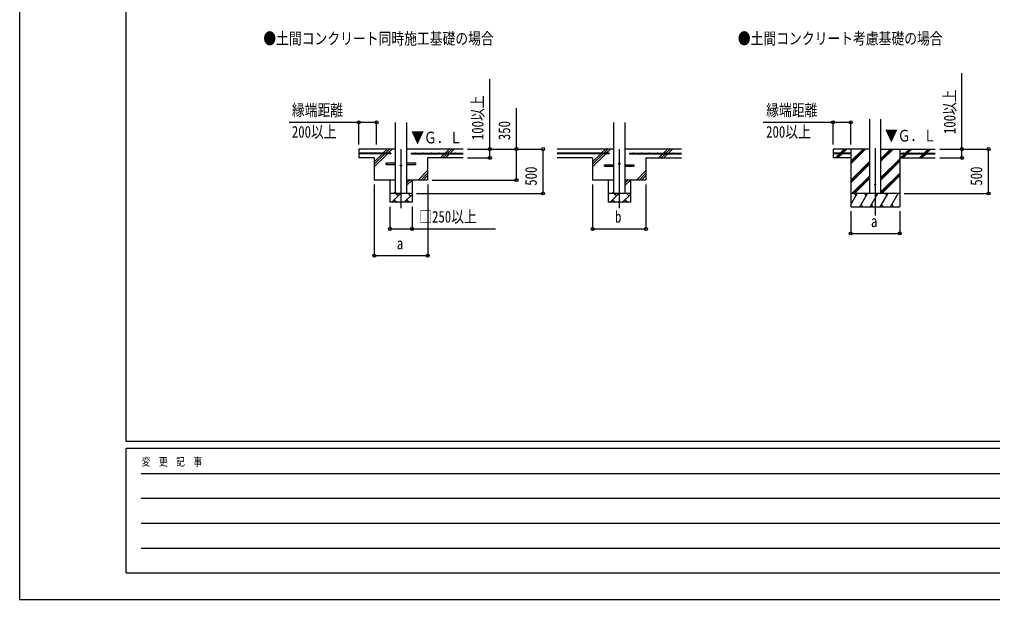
# Model space of a CAD drawing. Units: millimetres, scale not verified. Extents: x -16820 to 16820, y -11880 to 11880.
# Drawn here: x -16820 to -5870, y -11880 to -5349 of the extents above; entities that cross this region are included whole.
import ezdxf
from ezdxf.enums import TextEntityAlignment as Align

# ---------------------------------------------------------------- set-up
doc = ezdxf.new("R2010")
doc.units = ezdxf.units.MM
doc.header["$LTSCALE"] = 50
for name, color, linetype in [('0-2_USER1', 3, 'Continuous'), ('0-4_YKK_12', 2, 'Continuous'), ('0-5_YKK_13', 4, 'Continuous'), ('0-6_YKK_A1', 4, 'Continuous'), ('0-7_YKK_D', 6, 'Continuous'), ('0-8_YKK_ZWAK', 7, 'Continuous')]:
    doc.layers.add(name, color=color, linetype=linetype)
doc.styles.add('ＭＳ ゴシック', font='')
doc.styles.get('ＭＳ ゴシック').set_extended_font_data('MS Gothic')

msp = doc.modelspace()

# ---------------------------------------------------------------- linework, layer by layer
at = {"layer": '0-4_YKK_12'}
for p, q in [((-12526.92, -6808), (-12526.92, -7473.95)), ((-10069.92, -6808), (-10069.92, -7473.95)), ((-7189.92, -6798.79), (-7189.92, -7558))]:
    msp.add_line(p, q, dxfattribs=at)
at = {"layer": '0-5_YKK_13'}
for p, q in [((-12691.92, -6965), (-12589.42, -6965)), ((-12691.92, -6981), (-12691.92, -6965)), ((-12691.92, -6981), (-12589.42, -6981)), ((-12464.42, -6965), (-12361.92, -6965)), ((-12464.42, -6981), (-12361.92, -6981)), ((-12361.92, -6965), (-12361.92, -6981)), ((-10234.92, -6985), (-10132.42, -6985)), ((-10234.92, -7001), (-10234.92, -6985)), ((-10234.92, -7001), (-10132.42, -7001)), ((-10007.42, -6985), (-9904.92, -6985)), ((-10007.42, -7001), (-9904.92, -7001)), ((-9904.92, -6985), (-9904.92, -7001))]:
    msp.add_line(p, q, dxfattribs=at)
for centre, radius in [((-12526.92, -6993), 8), ((-10069.92, -6973), 8), ((-7189.92, -7208), 5)]:
    msp.add_circle(centre, radius, dxfattribs=at)
at = {"layer": '0-6_YKK_A1'}
for p, q in [((-12589.42, -7308), (-12589.42, -6508)), ((-12464.42, -6508), (-12464.42, -7308)), ((-10132.42, -7308), (-10132.42, -6508)), ((-10007.42, -6508), (-10007.42, -7308)), ((-7252.42, -7308), (-7252.42, -6472.65)), ((-7127.42, -7308), (-7127.42, -6472.65)), ((-12589.42, -6808), (-13001.92, -6808)), ((-13001.92, -6808), (-13001.92, -6908)), ((-12641.92, -6855.5), (-13001.92, -6855.5)), ((-12641.92, -6860.5), (-13001.92, -6860.5)), ((-12826.92, -7008), (-12679.42, -6860.5)), ((-12826.92, -6951.43), (-12735.99, -6860.5)), ((-12826.92, -6979.72), (-12707.71, -6860.5)), ((-12730.99, -6855.5), (-12683.49, -6808)), ((-12702.71, -6855.5), (-12655.21, -6808)), ((-12674.42, -6855.5), (-12626.92, -6808)), ((-12641.92, -6855.5), (-12641.92, -6860.5)), ((-11826.92, -6808), (-12464.42, -6808)), ((-12411.92, -6855.5), (-11826.92, -6855.5)), ((-12411.92, -6855.5), (-12411.92, -6860.5)), ((-12411.92, -6860.5), (-11826.92, -6860.5)), ((-12083.49, -6908), (-12035.99, -6860.5)), ((-12055.21, -6908), (-12007.71, -6860.5)), ((-12030.99, -6855.5), (-11983.49, -6808)), ((-12026.92, -6908), (-11979.42, -6860.5)), ((-12002.71, -6855.5), (-11955.21, -6808)), ((-11974.42, -6855.5), (-11926.92, -6808)), ((-10132.42, -6808), (-10769.92, -6808)), ((-10184.92, -6855.5), (-10769.92, -6855.5)), ((-10184.92, -6860.5), (-10769.92, -6860.5)), ((-10369.92, -7008), (-10222.42, -6860.5)), ((-10369.92, -6951.43), (-10278.99, -6860.5)), ((-10369.92, -6979.72), (-10250.71, -6860.5)), ((-10273.99, -6855.5), (-10226.49, -6808)), ((-10245.71, -6855.5), (-10198.21, -6808)), ((-10217.42, -6855.5), (-10169.92, -6808)), ((-10184.92, -6855.5), (-10184.92, -6860.5)), ((-9369.92, -6808), (-10007.42, -6808)), ((-9954.92, -6855.5), (-9369.92, -6855.5)), ((-9954.92, -6855.5), (-9954.92, -6860.5)), ((-9954.92, -6860.5), (-9369.92, -6860.5)), ((-9626.49, -6908), (-9578.99, -6860.5)), ((-9598.21, -6908), (-9550.71, -6860.5)), ((-9573.99, -6855.5), (-9526.49, -6808)), ((-9569.92, -6908), (-9522.42, -6860.5)), ((-9545.71, -6855.5), (-9498.21, -6808)), ((-9517.42, -6855.5), (-9469.92, -6808)), ((-7464.92, -6855.5), (-7664.92, -6855.5)), ((-7464.92, -6860.5), (-7664.92, -6860.5)), ((-7637.05, -6906.6), (-7590.96, -6860.5)), ((-7624.31, -6908), (-7576.81, -6860.5)), ((-7610.17, -6908), (-7562.67, -6860.5)), ((-7585.96, -6855.5), (-7538.46, -6808)), ((-7571.81, -6855.5), (-7524.31, -6808)), ((-7557.67, -6855.5), (-7510.17, -6808)), ((-7464.92, -6808), (-7464.92, -7458)), ((-7464.92, -6974.88), (-7298.04, -6808)), ((-7464.92, -6960.74), (-7312.18, -6808)), ((-7464.92, -6946.6), (-7326.32, -6808)), ((-7464.92, -6855.5), (-7464.92, -6860.5)), ((-7127.42, -6945.75), (-6989.67, -6808)), ((-7127.42, -6931.61), (-7003.81, -6808)), ((-7127.42, -6917.46), (-7017.96, -6808)), ((-7127.42, -6808), (-6514.92, -6808)), ((-6914.92, -6808), (-6914.92, -7458)), ((-6914.92, -6855.5), (-6514.92, -6855.5)), ((-6914.92, -6855.5), (-6914.92, -6860.5)), ((-6914.92, -6860.5), (-6514.92, -6860.5)), ((-6905.82, -6908), (-6858.32, -6860.5)), ((-6891.68, -6908), (-6844.18, -6860.5)), ((-6877.54, -6908), (-6830.04, -6860.5)), ((-6853.32, -6855.5), (-6805.82, -6808)), ((-6839.18, -6855.5), (-6791.68, -6808)), ((-6825.04, -6855.5), (-6777.54, -6808)), ((-6693.69, -6908), (-6646.19, -6860.5)), ((-6679.55, -6908), (-6632.05, -6860.5)), ((-6665.41, -6908), (-6617.91, -6860.5)), ((-6641.19, -6855.5), (-6593.69, -6808)), ((-6627.05, -6855.5), (-6579.55, -6808)), ((-6612.91, -6855.5), (-6565.41, -6808)), ((-12826.92, -6908), (-13001.92, -6908)), ((-12826.92, -6908), (-12826.92, -7158)), ((-11826.92, -6908), (-12226.92, -6908)), ((-12226.92, -6908), (-12226.92, -7158)), ((-10369.92, -6908), (-10769.92, -6908)), ((-10369.92, -6908), (-10369.92, -7158)), ((-9769.92, -6908), (-9769.92, -7158)), ((-9769.92, -6908), (-9369.92, -6908)), ((-7464.92, -6908), (-7664.92, -6908)), ((-7464.92, -7158.73), (-7252.42, -6946.23)), ((-7464.92, -7172.87), (-7252.42, -6960.37)), ((-7464.92, -7187.01), (-7252.42, -6974.51)), ((-7127.42, -7129.59), (-6914.92, -6917.1)), ((-7127.42, -7143.74), (-6914.92, -6931.24)), ((-7127.42, -7157.88), (-6914.92, -6945.38)), ((-6914.92, -6908), (-6514.92, -6908)), ((-12333.49, -7158), (-12226.92, -7051.43)), ((-12305.21, -7158), (-12226.92, -7079.72)), ((-12276.92, -7158), (-12226.92, -7108)), ((-9876.49, -7158), (-9769.92, -7051.43)), ((-9848.21, -7158), (-9769.92, -7079.72)), ((-9819.92, -7158), (-9769.92, -7108)), ((-7452.06, -7308), (-7252.42, -7108.36)), ((-7127.42, -7291.72), (-6914.92, -7079.23)), ((-7127.42, -7305.87), (-6914.92, -7093.37)), ((-7115.41, -7308), (-6914.92, -7107.51)), ((-12589.42, -7158), (-12826.92, -7158)), ((-12651.92, -7158), (-12651.92, -7408)), ((-12464.42, -7219.67), (-12402.75, -7158)), ((-12464.42, -7191.38), (-12431.04, -7158)), ((-12226.92, -7158), (-12464.42, -7158)), ((-12401.92, -7158), (-12401.92, -7408)), ((-10132.42, -7158), (-10369.92, -7158)), ((-10194.92, -7158), (-10194.92, -7408)), ((-10007.42, -7219.67), (-9945.75, -7158)), ((-10007.42, -7191.38), (-9974.04, -7158)), ((-9769.92, -7158), (-10007.42, -7158)), ((-9944.92, -7158), (-9944.92, -7408)), ((-7437.92, -7308), (-7252.42, -7122.5)), ((-7423.78, -7308), (-7252.42, -7136.64)), ((-12401.92, -7308), (-12651.92, -7308)), ((-12631.18, -7408), (-12531.18, -7308)), ((-12609.32, -7308), (-12589.42, -7288.1)), ((-12559.74, -7336.55), (-12588.29, -7308)), ((-12489.76, -7408), (-12401.92, -7320.16)), ((-12418.32, -7336.55), (-12446.87, -7308)), ((-9944.92, -7308), (-10194.92, -7308)), ((-10174.18, -7408), (-10074.18, -7308)), ((-10152.32, -7308), (-10132.42, -7288.1)), ((-10102.74, -7336.55), (-10131.29, -7308)), ((-10032.76, -7408), (-9944.92, -7320.16)), ((-9961.32, -7336.55), (-9989.87, -7308)), ((-6914.92, -7308), (-7464.92, -7308)), ((-7464.92, -7433.45), (-7392.49, -7308)), ((-7407.49, -7333.98), (-7422.49, -7308)), ((-7363.62, -7458), (-7277.02, -7308)), ((-7292.02, -7333.98), (-7307.02, -7308)), ((-7248.15, -7458), (-7161.55, -7308)), ((-7176.55, -7333.98), (-7191.55, -7308)), ((-7132.68, -7458), (-7046.08, -7308)), ((-7061.08, -7333.98), (-7076.08, -7308)), ((-7017.21, -7458), (-6930.61, -7308)), ((-6960.61, -7308), (-6960.61, -7308)), ((-12401.92, -7408), (-12651.92, -7408)), ((-12602.63, -7379.45), (-12574.08, -7408)), ((-12461.21, -7379.45), (-12432.66, -7408)), ((-9944.92, -7408), (-10194.92, -7408)), ((-10145.63, -7379.45), (-10117.08, -7408)), ((-10004.21, -7379.45), (-9975.66, -7408)), ((-7348.63, -7432.02), (-7333.63, -7458)), ((-7233.16, -7432.02), (-7218.16, -7458)), ((-7117.68, -7432.02), (-7102.69, -7458)), ((-7002.22, -7432.02), (-6987.22, -7458)), ((-7464.92, -7458), (-6914.92, -7458))]:
    msp.add_line(p, q, dxfattribs=at)
msp.add_lwpolyline([(-7252.42, -6808), (-7664.92, -6808), (-7664.92, -6908)], dxfattribs=at)
for centre in [(-12956.92, -6853), (-12866.92, -6853), (-12776.92, -6853), (-12686.92, -6853), (-12366.92, -6853), (-12276.92, -6853), (-12186.92, -6853), (-12096.92, -6853), (-12006.92, -6853), (-11916.92, -6853), (-10679.92, -6853), (-10589.92, -6853), (-10499.92, -6853), (-10409.92, -6853), (-10319.92, -6853), (-10229.92, -6853), (-9909.92, -6853), (-9819.92, -6853), (-9729.92, -6853), (-9639.92, -6853), (-9549.92, -6853), (-9459.92, -6853), (-7599.92, -6853), (-7509.92, -6853), (-6869.92, -6853), (-6779.92, -6853), (-6689.92, -6853), (-6599.92, -6853)]:
    msp.add_circle(centre, 2.5, dxfattribs=at)
at = {"layer": '0-7_YKK_D'}
for p, q in [((-13001.92, -6758), (-13001.92, -6507)), ((-12801.92, -6758), (-12801.92, -6507)), ((-7664.92, -6758), (-7664.92, -6507)), ((-7464.92, -6758), (-7464.92, -6507)), ((-11776.92, -6808), (-11525.92, -6808)), ((-11776.92, -6808), (-10925.92, -6808)), ((-11776.92, -6808), (-11225.92, -6808)), ((-10926.92, -7308), (-10926.92, -6808)), ((-6464.92, -6808), (-5913.92, -6808)), ((-6464.92, -6808), (-6213.92, -6808)), ((-5914.92, -7308), (-5914.92, -6808)), ((-11776.92, -6908), (-11525.92, -6908)), ((-6464.92, -6908), (-6213.92, -6908)), ((-12826.92, -7208), (-12826.92, -8009)), ((-12225.92, -7208), (-12225.92, -8009)), ((-12176.92, -7158), (-11225.92, -7158)), ((-10369.92, -7208), (-10369.92, -7709)), ((-9769.92, -7208), (-9769.92, -7709)), ((-12351.92, -7308), (-10925.92, -7308)), ((-6864.92, -7308), (-5913.92, -7308)), ((-12651.92, -7458), (-12651.92, -7709)), ((-12401.92, -7458), (-12401.92, -7709)), ((-7464.92, -7508), (-7464.92, -7759)), ((-6914.92, -7508), (-6914.92, -7759)), ((-10369.92, -7708), (-9769.92, -7708)), ((-7464.92, -7758), (-6914.92, -7758)), ((-12826.92, -8008), (-12225.92, -8008))]:
    msp.add_line(p, q, dxfattribs=at)
for points in [[(-6214.92, -6908), (-6214.92, -6808), (-6214.92, -5955.2)], [(-11526.92, -6908), (-11526.92, -6808), (-11526.92, -6023.2)], [(-11226.92, -7158), (-11226.92, -6808), (-11226.92, -6349.6)], [(-12801.92, -6508), (-13001.92, -6508), (-13786.72, -6508)], [(-7464.92, -6508), (-7664.92, -6508), (-8449.72, -6508)], [(-12651.92, -7708), (-12401.92, -7708), (-11463.52, -7708)]]:
    msp.add_lwpolyline(points, dxfattribs=at)
for centre in [(-13001.92, -6508), (-12801.92, -6508), (-7664.92, -6508), (-7464.92, -6508), (-11526.92, -6808), (-11526.92, -6908), (-11226.92, -6808), (-10926.92, -6808), (-6214.92, -6808), (-6214.92, -6908), (-5914.92, -6808), (-11226.92, -7158), (-10926.92, -7308), (-5914.92, -7308), (-12651.92, -7708), (-12401.92, -7708), (-10369.92, -7708), (-9769.92, -7708), (-7464.92, -7758), (-6914.92, -7758), (-12826.92, -8008), (-12225.92, -8008)]:
    msp.add_circle(centre, 17, dxfattribs=at)
at = {"layer": '0-8_YKK_ZWAK'}
for p, q in [((-15619.92, -10100), (-15619.92, 11100)), ((15580.08, -10100), (-15619.92, -10100)), ((-5219.92, -10180), (-15619.92, -10180)), ((-15619.92, -11580), (-15619.92, -10180)), ((-15449.92, -10460), (-5419.92, -10460)), ((-15449.92, -10740), (-5419.92, -10740)), ((-15449.92, -11020), (-5419.92, -11020)), ((-15449.92, -11300), (-5419.92, -11300)), ((-15619.92, -11580), (-5219.92, -11580))]:
    msp.add_line(p, q, dxfattribs=at)
msp.add_lwpolyline([(-16820, -11880), (16820, -11880), (16820, 11880), (-16820, 11880)], close=True, dxfattribs=at)

# ---------------------------------------------------------------- texts
at = {"layer": '0-2_USER1', "style": 'ＭＳ ゴシック', "width": 0.8}
for s, p in [('●土間コンクリート同時施工基礎の場合', (-14075.58, -5669.54)), ('●土間コンクリート考慮基礎の場合', (-8736.24, -5668.85))]:
    msp.add_text(s, height=132, dxfattribs=at).set_placement(p, align=Align.BOTTOM_LEFT)
at = {"layer": '0-6_YKK_A1', "style": 'ＭＳ ゴシック', "width": 0.8}
for p in [(-12412.02, -6784.24), (-7081.02, -6762.96)]:
    msp.add_text('▼Ｇ．Ｌ', height=132, dxfattribs=at).set_placement(p, align=Align.BOTTOM_LEFT)
at = {"layer": '0-7_YKK_D', "style": 'ＭＳ ゴシック', "width": 0.8}
for s, p in [('100以上', (-11558.92, -6708)), ('100以上', (-6246.92, -6640)), ('350', (-11258.92, -6708)), ('500', (-10958.92, -7221.2)), ('500', (-5946.92, -7221.2))]:
    msp.add_text(s, height=132, rotation=90, dxfattribs=at).set_placement(p, align=Align.BOTTOM_LEFT)
for s, p in [('縁端距離', (-13754.72, -6476)), ('縁端距離', (-8417.72, -6476)), ('200以上', (-13754.72, -6720)), ('200以上', (-8417.72, -6720)), ('□250以上', (-12321.12, -7676)), ('b', (-10117.92, -7676)), ('a', (-7237.92, -7726)), ('a', (-12574.42, -7976))]:
    msp.add_text(s, height=132, dxfattribs=at).set_placement(p, align=Align.BOTTOM_LEFT)
at = {"layer": '0-8_YKK_ZWAK', "style": 'ＭＳ ゴシック', "width": 0.8}
msp.add_text('変  更  記  事', height=87.98, dxfattribs=at).set_placement((-15445.24, -10400), align=Align.BOTTOM_LEFT)

doc.saveas('drawing.dxf')
